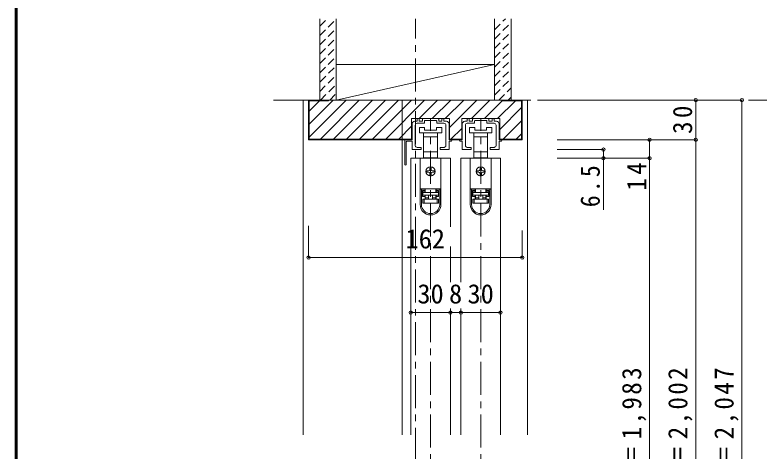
# Model space of a CAD drawing. Units: millimetres at full size, sheet at 1:5; some dimension numbers follow another scale. Extents: x -973 to 977, y -718 to 696.
# Drawn here: x -973 to -403, y -331 to 0 of the extents above; entities that cross this region are included whole.
import ezdxf
from ezdxf.enums import TextEntityAlignment as Align

# ---------------------------------------------------------------- set-up
doc = ezdxf.new("R2010")
doc.units = ezdxf.units.MM
doc.header["$LTSCALE"] = 5
doc.header["$PDMODE"] = 32
doc.header["$PDSIZE"] = 2.5
doc.linetypes.add('CHAIN1', pattern=[8, 5, -1, 1, -1])
doc.linetypes.add('DASHED1', pattern=[1.8, 1.2, -0.6])
for name, color, linetype, lineweight in [('0-0_補助線', 3, 'Continuous', 9), ('0-1_通り芯', 4, 'CHAIN1', 9), ('0-2_柱', 3, 'Continuous', 9), ('0-3_仕上げ', 2, 'Continuous', 9), ('0-4_枠', 3, 'Continuous', 9), ('0-6_扉', 6, 'Continuous', 9), ('0-7_金物', 7, 'Continuous', 9), ('0-B_寸法', 7, 'Continuous', 9), ('0-C_ハッチ', 4, 'DASHED1', 9), ('F-1_枠', 6, 'Continuous', 9)]:
    doc.layers.add(name, color=color, linetype=linetype, lineweight=lineweight)
doc.styles.add('ＭＳ ゴシック', font='')
doc.styles.get('ＭＳ ゴシック').set_extended_font_data('MS Gothic')

# ---------------------------------------------------------------- blocks, each defined once
blk = doc.blocks.new('下荷重(戸車)')
at = {"layer": '0-7_金物'}
for p, q in [((8.5, 37.107), (4.5, 37.107)), ((-5.25, 30.107), (0, 30.107)), ((0, 30.107), (5.25, 30.107)), ((5.25, 30.107), (5.25, 33.107)), ((5.25, 18.507), (5.25, 30.107)), ((0, 18.507), (-5.25, 18.507)), ((-5.25, 18.507), (-5.25, 14.107)), ((5.25, 18.507), (0, 18.507)), ((5.25, 14.107), (5.25, 18.507)), ((7.9, 13.807), (-7.9, 13.807)), ((-7.9, 13.807), (-7.9, -9.493)), ((-5.25, 14.107), (-4, 14.107)), ((-4, 14.107), (-4, 13.807)), ((4, 14.107), (-4, 14.107)), ((4, 14.107), (5.25, 14.107)), ((4, 13.807), (4, 14.107)), ((7.9, 13.807), (7.9, -9.493)), ((-0.5, 6.307), (-0.5, 5.307)), ((0.5, 5.307), (0.5, 6.307)), ((-1.5, 4.307), (-2.5, 4.307)), ((-2.5, 3.307), (-1.5, 3.307)), ((-0.5, 2.307), (-0.5, 1.307)), ((0.5, 1.307), (0.5, 2.307)), ((2.5, 4.307), (1.5, 4.307)), ((1.5, 3.307), (2.5, 3.307)), ((7.9, -9.493), (-7.9, -9.493)), ((-7.9, -9.493), (-7.9, -9.593)), ((-6.9, -9.593), (-7.9, -9.593)), ((-7.9, -9.593), (-7.9, -21.293)), ((-4.2, -9.593), (-6.9, -9.593)), ((-6.9, -21.293), (-6.9, -9.593)), ((-6.1, -10.593), (-6.1, -15.293)), ((-6.1, -10.593), (-4.2, -10.593)), ((-4.9, -9.593), (-4.9, -9.493)), ((-4.2, -9.593), (-4.2, -10.593)), ((-4, -11.693), (-4, -9.493)), ((4, -9.493), (4, -11.693)), ((6.9, -9.593), (4.2, -9.593)), ((4.2, -10.593), (4.2, -9.593)), ((4.2, -11.593), (4.2, -10.593)), ((4.2, -10.593), (6.1, -10.593)), ((4.9, -9.493), (4.9, -9.593)), ((6.1, -15.293), (6.1, -10.593)), ((6.9, -9.593), (6.9, -21.293)), ((7.9, -9.593), (6.9, -9.593)), ((7.9, -9.493), (7.9, -9.593)), ((7.9, -21.293), (7.9, -9.593)), ((-6.1, -14.293), (-4.2, -14.293)), ((-4.2, -15.293), (-6.1, -15.293)), ((-5.9, -11.693), (-5.9, -12.193)), ((-4, -11.693), (-5.9, -11.693)), ((-5.9, -12.193), (5.9, -12.193)), ((-5.9, -14.193), (-5.9, -12.193)), ((5.9, -14.193), (-5.9, -14.193)), ((-4.2, -14.293), (-4.2, -15.293)), ((-4.2, -15.293), (-4.2, -17.193)), ((-4, -16.193), (-4, -14.193)), ((-1.5, -14.193), (-1.5, -17.193)), ((1.5, -14.193), (1.5, -17.193)), ((1.5, -16.193), (4, -16.193)), ((5.9, -11.693), (4, -11.693)), ((6.1, -11.593), (4.2, -11.593)), ((6.1, -15.293), (4.2, -15.293)), ((4.2, -17.193), (4.2, -15.293)), ((5.9, -12.193), (5.9, -11.693)), ((5.9, -12.193), (5.9, -14.193)), ((-5.9, -17.193), (-4.9, -17.193)), ((-4.9, -17.193), (4.9, -17.193)), ((-4.9, -17.193), (-4.9, -20.193)), ((4.9, -20.193), (-4.9, -20.193)), ((4.9, -17.193), (5.9, -17.193)), ((5.9, -17.193), (5.9, -20.193))]:
    blk.add_line(p, q, dxfattribs=at)
for points in [[(-8.5, 33.107), (0, 33.107), (8.5, 33.107), (8.5, 37.107)], [(4.5, 37.107), (4.5, 35.107), (-4.5, 35.107), (-4.5, 37.107), (-8.5, 37.107), (-8.5, 33.107)], [(-5.25, 33.107), (-5.25, 30.107), (-5.25, 18.507)], [(-4.2, -10.593), (-4.2, -11.593), (-6.1, -11.593)], [(-4, -17.193), (-4, -16.193), (-1.5, -16.193)], [(4, -14.193), (4, -16.193), (4, -17.193)], [(4.2, -15.293), (4.2, -14.293), (6.1, -14.293)], [(-4.9, -20.193), (-5.9, -20.193), (-5.9, -17.193)], [(5.9, -20.193), (4.9, -20.193), (4.9, -17.193)]]:
    blk.add_lwpolyline(points, dxfattribs=at)
blk.add_circle((0, 3.807), 3.5, dxfattribs=at)
for centre, radius, start, end in [((0, 6.307), 0.5, 90, 180), ((0, 6.307), 0.5, 0, 90), ((-2.5, 3.807), 0.5, 90, 180), ((-2.5, 3.807), 0.5, 180, 270), ((-1.5, 5.307), 1, 270, 0), ((-1.5, 2.307), 1, 0, 90), ((0, 1.307), 0.5, 180, 270), ((0, 1.307), 0.5, 270, 0), ((1.5, 5.307), 1, 180, 270), ((1.5, 2.307), 1, 90, 180), ((2.5, 3.807), 0.5, 0, 90), ((2.5, 3.807), 0.5, 270, 0), ((0, -21.293), 7.9, 180, 0), ((0, -21.293), 6.9, 180, 0)]:
    blk.add_arc(centre, radius, start, end, dxfattribs=at)
blk = doc.blocks.new('03')
at = {"layer": '0-B_寸法'}
for p, q in [((-11.079, 7.476), (-9.529, 7.476)), ((-9.229, 7.776), (-9.229, 9.176)), ((-9.229, 5.976), (-4.029, 5.976)), ((-8.029, 9.476), (-8.929, 9.476)), ((-7.729, 7.776), (-7.729, 9.176)), ((-5.529, 7.476), (-7.429, 7.476)), ((-5.229, 9.176), (-5.229, 7.776)), ((-4.929, 9.476), (6.771, 9.476)), ((-3.729, 6.276), (-3.729, 7.676)), ((-3.429, 7.976), (0.621, 7.976)), ((0.921, 8.276), (0.621, 7.976)), ((0.921, 8.276), (1.221, 7.976)), ((5.271, 7.976), (1.221, 7.976)), ((5.571, 6.276), (5.571, 7.676)), ((11.071, 5.976), (5.871, 5.976)), ((7.071, 9.176), (7.071, 7.776)), ((7.371, 7.476), (9.271, 7.476)), ((9.571, 7.776), (9.571, 9.176)), ((9.871, 9.476), (10.771, 9.476)), ((11.071, 7.776), (11.071, 9.176)), ((12.921, 7.476), (11.371, 7.476)), ((-13.079, 5.476), (-13.079, -6.524)), ((-10.679, -11.096), (-10.679, 4.476)), ((12.521, -11.096), (12.521, 4.476)), ((14.921, 5.476), (14.921, -6.524)), ((-18.679, -25.124), (-18.679, -7.024)), ((-18.179, -6.524), (-13.079, -6.524)), ((-17.479, -25.124), (-17.479, -8.224)), ((-16.979, -7.724), (-13.079, -7.724)), ((-13.079, -13.724), (-13.079, -7.724)), ((16.321, -6.524), (14.921, -6.524)), ((16.321, -7.724), (14.921, -7.724)), ((14.921, -13.724), (14.921, -7.724)), ((-12.779, -14.024), (-6.529, -14.024)), ((-6.229, -13.724), (-6.229, -12.649)), ((8.071, -13.724), (8.071, -12.649)), ((14.621, -14.024), (8.371, -14.024))]:
    blk.add_line(p, q, dxfattribs=at)
for centre, radius, start, end in [((-11.079, 5.476), 2, 90, 180), ((-9.229, 4.476), 1.5, 90, 180), ((-9.529, 7.776), 0.3, 270, 0), ((-8.929, 9.176), 0.3, 90, 180), ((-8.029, 9.176), 0.3, 0, 90), ((-7.429, 7.776), 0.3, 180, 270), ((-5.529, 7.776), 0.3, 270, 0), ((-4.929, 9.176), 0.3, 90, 180), ((-4.029, 6.276), 0.3, 270, 0), ((-3.429, 7.676), 0.3, 90, 180), ((5.271, 7.676), 0.3, 0, 90), ((5.871, 6.276), 0.3, 180, 270), ((6.771, 9.176), 0.3, 0, 90), ((7.371, 7.776), 0.3, 180, 270), ((9.271, 7.776), 0.3, 270, 0), ((9.871, 9.176), 0.3, 90, 180), ((10.771, 9.176), 0.3, 0, 90), ((11.371, 7.776), 0.3, 180, 270), ((11.071, 4.476), 1.5, 0, 90), ((12.921, 5.476), 2, 0, 90), ((-18.179, -7.024), 0.5, 90, 180), ((-16.979, -8.224), 0.5, 90, 180), ((-9.679, -11.096), 1, 180, 243.25632), ((11.521, -11.096), 1, 296.74368, 0), ((16.321, -7.124), 0.6, 0, 90), ((16.321, -7.124), 0.6, 270, 0), ((-12.779, -13.724), 0.3, 180, 270), ((-7.879, -7.524), 5, 243.25632, 284.75682), ((-6.529, -12.649), 0.3, 0, 104.75682), ((-6.529, -13.724), 0.3, 270, 0), ((8.371, -12.649), 0.3, 75.24318, 180), ((8.371, -13.724), 0.3, 180, 270), ((9.721, -7.524), 5, 255.24318, 296.74368), ((14.621, -13.724), 0.3, 270, 0), ((-18.079, -25.124), 0.6, 180, 0)]:
    blk.add_arc(centre, radius, start, end, dxfattribs=at)
blk = doc.blocks.new('02')
at = {"layer": '0-B_寸法'}
for p, q in [((-12, 6.623), (-10.45, 6.623)), ((-10.15, 6.923), (-10.15, 8.323)), ((-8.95, 8.623), (-9.85, 8.623)), ((-8.65, 6.923), (-8.65, 8.323)), ((-6.45, 6.623), (-8.35, 6.623)), ((-6.15, 8.323), (-6.15, 6.923)), ((-5.85, 8.623), (5.85, 8.623)), ((-4.65, 5.423), (-4.65, 6.823)), ((-4.35, 7.123), (-0.3, 7.123)), ((0, 7.423), (-0.3, 7.123)), ((0, 7.423), (0.3, 7.123)), ((4.35, 7.123), (0.3, 7.123)), ((4.65, 5.423), (4.65, 6.823)), ((6.15, 8.323), (6.15, 6.923)), ((6.45, 6.623), (8.35, 6.623)), ((8.65, 6.923), (8.65, 8.323)), ((8.95, 8.623), (9.85, 8.623)), ((10.15, 6.923), (10.15, 8.323)), ((12, 6.623), (10.45, 6.623)), ((-14, 4.623), (-14, -7.377)), ((-11.6, -11.949), (-11.6, 3.623)), ((-10.15, 5.123), (-4.95, 5.123)), ((10.15, 5.123), (4.95, 5.123)), ((11.6, -11.949), (11.6, 3.623)), ((14, 4.623), (14, -7.377)), ((-15.4, -7.377), (-14, -7.377)), ((-15.4, -8.577), (-14, -8.577)), ((-14, -14.577), (-14, -8.577)), ((15.4, -7.377), (14, -7.377)), ((15.4, -8.577), (14, -8.577)), ((14, -14.577), (14, -8.577)), ((-13.7, -14.877), (-7.45, -14.877)), ((-7.15, -14.577), (-7.15, -13.502)), ((7.15, -14.577), (7.15, -13.502)), ((13.7, -14.877), (7.45, -14.877))]:
    blk.add_line(p, q, dxfattribs=at)
for centre, radius, start, end in [((-12, 4.623), 2, 90, 180), ((-10.45, 6.923), 0.3, 270, 0), ((-9.85, 8.323), 0.3, 90, 180), ((-8.95, 8.323), 0.3, 0, 90), ((-8.35, 6.923), 0.3, 180, 270), ((-6.45, 6.923), 0.3, 270, 0), ((-5.85, 8.323), 0.3, 90, 180), ((-4.35, 6.823), 0.3, 90, 180), ((4.35, 6.823), 0.3, 0, 90), ((5.85, 8.323), 0.3, 0, 90), ((6.45, 6.923), 0.3, 180, 270), ((8.35, 6.923), 0.3, 270, 0), ((8.95, 8.323), 0.3, 90, 180), ((9.85, 8.323), 0.3, 0, 90), ((10.45, 6.923), 0.3, 180, 270), ((12, 4.623), 2, 0, 90), ((-10.15, 3.623), 1.5, 90, 180), ((-4.95, 5.423), 0.3, 270, 0), ((4.95, 5.423), 0.3, 180, 270), ((10.15, 3.623), 1.5, 0, 90), ((-15.4, -7.977), 0.6, 90, 180), ((-15.4, -7.977), 0.6, 180, 270), ((15.4, -7.977), 0.6, 0, 90), ((15.4, -7.977), 0.6, 270, 0), ((-13.7, -14.577), 0.3, 180, 270), ((-10.6, -11.949), 1, 180, 243.25632), ((-8.8, -8.377), 5, 243.25632, 284.75682), ((-7.45, -13.502), 0.3, 0, 104.75682), ((-7.45, -14.577), 0.3, 270, 0), ((7.45, -13.502), 0.3, 75.24318, 180), ((7.45, -14.577), 0.3, 180, 270), ((8.8, -8.377), 5, 255.24318, 296.74368), ((10.6, -11.949), 1, 296.74368, 0), ((13.7, -14.577), 0.3, 270, 0)]:
    blk.add_arc(centre, radius, start, end, dxfattribs=at)

msp = doc.modelspace()

# ---------------------------------------------------------------- linework, layer by layer
at = {"layer": '0-0_補助線'}
for p, q in [((-672.747, -94.151), (-672.747, -78.151)), ((-634.747, -94.151), (-634.747, -78.151)), ((-634.747, -93.651), (-643.947, -93.651)), ((-634.747, -94.151), (-643.947, -94.151))]:
    msp.add_line(p, q, dxfattribs=at)
at = {"layer": '0-0_補助線', "color": 6}
for p, q in [((-643.347, -108.151), (-673.347, -108.151)), ((-605.347, -108.151), (-635.347, -108.151))]:
    msp.add_line(p, q, dxfattribs=at)
at = {"layer": '0-0_補助線'}
for points in [[(-643.947, -94.151), (-643.947, -78.151), (-672.747, -78.151)], [(-605.947, -94.151), (-605.947, -78.151), (-634.747, -78.151)]]:
    msp.add_lwpolyline(points, dxfattribs=at)
at = {"layer": '0-1_通り芯'}
for p, q in [((-669.847, -577.5), (-669.847, -2.5)), ((-777.347, -64.151), (-403.347, -64.151)), ((-658.347, -567.5), (-658.347, -78.151)), ((-620.347, -567.5), (-620.347, -78.151))]:
    msp.add_line(p, q, dxfattribs=at)
at = {"layer": '0-2_柱', "color": 7}
msp.add_line((-729.847, -64.151), (-609.847, -37.151), dxfattribs=at)
at = {"layer": '0-2_柱'}
for p, q in [((-729.847, -37.151), (-609.847, -37.151)), ((-729.847, -64.151), (-609.847, -64.151))]:
    msp.add_line(p, q, dxfattribs=at)
at = {"layer": '0-3_仕上げ'}
for p, q in [((-742.347, -64.151), (-742.347, -2.5)), ((-729.847, -64.151), (-729.847, -2.5)), ((-609.847, -64.151), (-609.847, -2.5)), ((-597.347, -64.151), (-597.347, -2.5))]:
    msp.add_line(p, q, dxfattribs=at)
at = {"layer": '0-4_枠', "color": 4}
for p, q in [((-754.847, -64.151), (-750.847, -64.151)), ((-754.847, -64.151), (-754.847, -317.826)), ((-679.847, -64.151), (-679.847, -317.826)), ((-584.847, -64.151), (-588.847, -64.151)), ((-584.847, -317.826), (-584.847, -64.151))]:
    msp.add_line(p, q, dxfattribs=at)
at = {"layer": '0-4_枠'}
for p, q in [((-588.847, -64.151), (-750.847, -64.151)), ((-750.847, -94.151), (-750.847, -64.151)), ((-735.847, -64.651), (-750.347, -64.651)), ((-750.347, -93.651), (-750.347, -64.651)), ((-735.847, -64.151), (-735.847, -64.651)), ((-603.847, -64.651), (-603.847, -64.151)), ((-603.847, -64.651), (-589.347, -64.651)), ((-589.347, -93.651), (-589.347, -64.651)), ((-588.847, -94.151), (-588.847, -64.151)), ((-672.747, -94.151), (-750.847, -94.151)), ((-750.347, -93.651), (-672.747, -93.651)), ((-589.347, -93.651), (-605.947, -93.651)), ((-588.847, -94.151), (-605.947, -94.151))]:
    msp.add_line(p, q, dxfattribs=at)
at = {"layer": '0-6_扉'}
for p, q in [((-673.347, -108.151), (-673.347, -317.826)), ((-643.347, -108.151), (-643.347, -160.127)), ((-635.347, -108.151), (-635.347, -202.151)), ((-605.347, -108.151), (-605.347, -317.826)), ((-643.347, -175.056), (-643.347, -202.151)), ((-643.347, -222.151), (-643.347, -317.826)), ((-635.347, -222.151), (-635.347, -317.826))]:
    msp.add_line(p, q, dxfattribs=at)
at = {"layer": '0-B_寸法', "color": 4}
for p, q in [((-422.347, -64.151), (-562.347, -64.151)), ((-457.347, -64.151), (-457.347, -94.151)), ((-422.347, -567.5), (-422.347, -64.151)), ((-457.347, -94.151), (-562.347, -94.151)), ((-492.347, -94.151), (-492.347, -108.151)), ((-457.347, -567.5), (-457.347, -94.151)), ((-527.347, -101.651), (-562.347, -101.651)), ((-527.347, -101.651), (-527.347, -147.406)), ((-492.347, -108.151), (-562.347, -108.151)), ((-492.347, -108.151), (-492.347, -547.5)), ((-750.847, -183.455), (-750.847, -159.397)), ((-588.847, -183.455), (-588.847, -162.897)), ((-750.847, -183.455), (-588.847, -183.455)), ((-673.347, -225.151), (-605.347, -225.151))]:
    msp.add_line(p, q, dxfattribs=at)
at = {"layer": '0-B_寸法'}
for p in [(-457.347, -64.151), (-422.347, -64.151), (-492.347, -94.151), (-457.347, -94.151), (-527.347, -101.651), (-527.347, -108.151), (-492.347, -108.151), (-750.847, -183.455), (-588.847, -183.455), (-673.347, -225.151), (-643.347, -225.151), (-635.347, -225.151), (-605.347, -225.151)]:
    msp.add_point(p, dxfattribs=at)
at = {"layer": '0-C_ハッチ'}
for p, q in [((-742.347, -8.046), (-736.801, -2.5)), ((-742.347, -15.118), (-729.847, -2.618)), ((-609.847, -10.755), (-601.592, -2.5)), ((-609.847, -17.826), (-597.347, -5.326)), ((-742.347, -22.189), (-729.847, -9.689)), ((-742.347, -29.26), (-729.847, -16.76)), ((-609.847, -24.897), (-597.347, -12.397)), ((-609.847, -31.968), (-597.347, -19.468)), ((-742.347, -36.331), (-729.847, -23.831)), ((-609.847, -39.039), (-597.347, -26.539)), ((-742.347, -43.402), (-729.847, -30.902)), ((-609.847, -46.11), (-597.347, -33.61)), ((-742.025, -50.151), (-729.847, -37.973)), ((-742.375, -57.572), (-729.847, -45.044)), ((-609.847, -53.181), (-597.347, -40.681)), ((-609.847, -60.252), (-597.347, -47.752)), ((-741.883, -64.151), (-729.847, -52.115)), ((-606.675, -64.151), (-597.347, -54.823)), ((-734.812, -64.151), (-729.847, -59.186)), ((-599.604, -64.151), (-597.347, -61.894))]:
    msp.add_line(p, q, dxfattribs=at)
at = {"layer": '0-C_ハッチ', "linetype": 'Continuous'}
for p, q in [((-750.347, -82.325), (-732.174, -64.151)), ((-750.347, -92.224), (-722.274, -64.151)), ((-750.347, -72.425), (-742.573, -64.651)), ((-741.875, -93.651), (-712.375, -64.151)), ((-731.975, -93.651), (-702.475, -64.151)), ((-722.076, -93.651), (-692.576, -64.151)), ((-712.176, -93.651), (-682.676, -64.151)), ((-702.277, -93.651), (-672.777, -64.151)), ((-692.377, -93.651), (-662.877, -64.151)), ((-666.978, -78.151), (-652.978, -64.151)), ((-657.078, -78.151), (-643.078, -64.151)), ((-647.179, -78.151), (-633.179, -64.151)), ((-643.947, -84.819), (-623.279, -64.151)), ((-627.38, -78.151), (-613.38, -64.151)), ((-617.48, -78.151), (-603.847, -64.518)), ((-594.081, -64.651), (-607.581, -78.151)), ((-605.947, -86.417), (-589.347, -69.817)), ((-603.282, -93.651), (-589.347, -79.716)), ((-682.478, -93.651), (-672.747, -83.92)), ((-642.88, -93.651), (-634.747, -85.518)), ((-593.382, -93.651), (-589.347, -89.616))]:
    msp.add_line(p, q, dxfattribs=at)
at = {"layer": 'F-1_枠'}
for p, q in [((-973.347, 695.833), (-973.347, -700.833)), ((-972.514, 695.833), (-972.514, -700.833)), ((-971.68, 695.833), (-971.68, -700.833))]:
    msp.add_line(p, q, dxfattribs=at)

# ---------------------------------------------------------------- block references
at = {"layer": '0-7_金物'}
for name, p in [('03', (-659.268, -87.628)), ('02', (-620.347, -86.774)), ('下荷重(戸車)', (-658.347, -121.958)), ('下荷重(戸車)', (-620.347, -121.958))]:
    msp.add_blockref(name, p, dxfattribs=at)

# ---------------------------------------------------------------- texts
at = {"layer": '0-B_寸法', "style": 'ＭＳ ゴシック'}
for s, p in [('162', (-677.347, -180.955)), ('30', (-668.347, -222.651)), ('8', (-644.347, -222.651)), ('30', (-630.347, -222.651))]:
    msp.add_text(s, height=14.66, dxfattribs=at).set_placement(p, align=Align.BOTTOM_LEFT)
at = {"layer": '0-B_寸法', "char_height": 14.66, "attachment_point": 7, "rotation": 90, "style": 'ＭＳ ゴシック'}
for s, insert in [('\\T1.27;\\W0.95;30', (-459.847, -89.776)), ('\\T1.27;\\W0.95;14', (-494.847, -132.774)), ('\\T1.27;\\W0.9;6.5', (-529.847, -145.287)), ('\\T1.19;\\W0.95;ＤＨ＝1,983', (-494.847, -389.076)), ('\\T1.19;\\W0.95;枠内＝2,002', (-459.847, -389.076)), ('\\T1.19;\\W0.95;枠外＝2,047', (-424.847, -389.076))]:
    msp.add_mtext(s, dxfattribs=dict(at, insert=insert))

doc.saveas('drawing.dxf')
